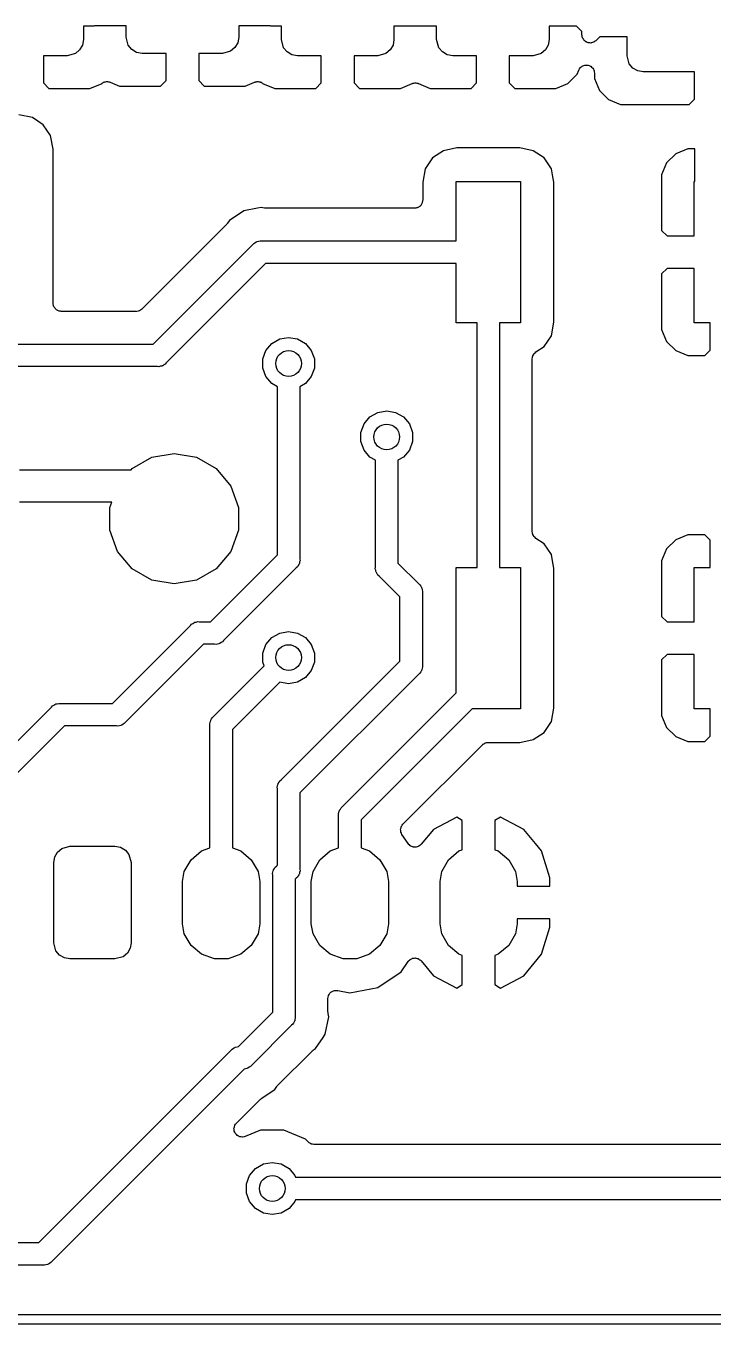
# Model space of a CAD drawing. Extents: x 51.7 to 143, y -96 to -37.9.
# Drawn here: x 118.35 to 129.02, y -95.96 to -75.78 of the extents above; entities that cross this region are included whole.
import ezdxf

# ---------------------------------------------------------------- set-up
doc = ezdxf.new("R2010")
doc.units = 0
doc.header["$MEASUREMENT"] = 0
doc.layers.add('BLACK', color=7, linetype='CONTINUOUS')

msp = doc.modelspace()

# ---------------------------------------------------------------- linework, layer by layer
at = {"layer": 'BLACK', "linetype": 'CONTINUOUS'}
for p, q in [((119.389, -75.7825), (119.239, -75.7825)), ((119.239, -75.7825), (119.239, -75.991)), ((119.395, -75.7815), (119.389, -75.7825)), ((119.4, -75.782), (119.395, -75.7815)), ((119.413, -75.7785), (119.4, -75.782)), ((119.902, -75.7785), (119.413, -75.7785)), ((119.902, -75.9545), (119.902, -75.7785)), ((121.652, -75.7785), (121.652, -75.9545)), ((122.141, -75.7785), (121.652, -75.7785)), ((122.154, -75.782), (122.141, -75.7785)), ((122.159, -75.7815), (122.154, -75.782)), ((122.165, -75.7825), (122.159, -75.7815)), ((122.315, -75.7825), (122.165, -75.7825)), ((122.315, -75.991), (122.315, -75.7825)), ((124.065, -75.7825), (124.065, -75.991)), ((124.728, -75.7825), (124.065, -75.7825)), ((124.728, -75.991), (124.728, -75.7825)), ((126.478, -75.7825), (126.478, -75.991)), ((126.902, -75.7825), (126.478, -75.7825)), ((126.986, -75.8669), (126.902, -75.7825)), ((126.986, -75.9177), (126.986, -75.8669)), ((119.224, -76.0765), (119.181, -76.1517)), ((119.239, -75.991), (119.224, -76.0765)), ((119.935, -76.0795), (119.902, -75.9545)), ((119.991, -76.146), (119.935, -76.0795)), ((121.637, -76.04), (121.594, -76.1152)), ((121.652, -75.9545), (121.637, -76.04)), ((122.348, -76.116), (122.315, -75.991)), ((124.05, -76.0765), (124.007, -76.1517)), ((124.065, -75.991), (124.05, -76.0765)), ((124.761, -76.116), (124.728, -75.991)), ((126.463, -76.0765), (126.42, -76.1517)), ((126.478, -75.991), (126.463, -76.0765)), ((126.989, -75.9341), (126.986, -75.9177)), ((126.99, -75.9506), (126.989, -75.9341)), ((126.993, -75.9557), (126.99, -75.9506)), ((126.994, -75.9612), (126.993, -75.9557)), ((127.002, -75.9756), (126.994, -75.9612)), ((127.009, -75.9906), (127.002, -75.9756)), ((127.013, -75.9945), (127.009, -75.9906)), ((127.016, -75.9994), (127.013, -75.9945)), ((127.028, -76.01), (127.016, -75.9994)), ((127.04, -76.0218), (127.028, -76.01)), ((127.045, -76.0241), (127.04, -76.0218)), ((127.049, -76.0277), (127.045, -76.0241)), ((127.065, -76.0334), (127.049, -76.0277)), ((127.08, -76.0404), (127.065, -76.0334)), ((127.086, -76.0409), (127.08, -76.0404)), ((127.091, -76.0428), (127.086, -76.0409)), ((127.108, -76.0428), (127.091, -76.0428)), ((127.124, -76.0443), (127.108, -76.0428)), ((127.129, -76.0428), (127.124, -76.0443)), ((127.135, -76.0428), (127.129, -76.0428)), ((127.151, -76.0371), (127.135, -76.0428)), ((127.167, -76.0329), (127.151, -76.0371)), ((127.171, -76.0296), (127.167, -76.0329)), ((127.176, -76.0277), (127.171, -76.0296)), ((127.189, -76.0171), (127.176, -76.0277)), ((127.203, -76.0076), (127.189, -76.0171)), ((127.264, -75.946), (127.203, -76.0076)), ((127.688, -75.946), (127.264, -75.946)), ((127.688, -76.242), (127.688, -75.946)), ((118.989, -76.241), (118.618, -76.241)), ((118.618, -76.241), (118.618, -76.6646)), ((119.114, -76.2075), (118.989, -76.241)), ((119.181, -76.1517), (119.114, -76.2075)), ((120.066, -76.1894), (119.991, -76.146)), ((120.152, -76.2045), (120.066, -76.1894)), ((120.523, -76.2045), (120.152, -76.2045)), ((120.523, -76.6281), (120.523, -76.2045)), ((121.402, -76.2045), (121.031, -76.2045)), ((121.031, -76.2045), (121.031, -76.6281)), ((121.527, -76.171), (121.402, -76.2045)), ((121.594, -76.1152), (121.527, -76.171)), ((122.404, -76.1825), (122.348, -76.116)), ((122.479, -76.2259), (122.404, -76.1825)), ((122.565, -76.241), (122.479, -76.2259)), ((122.936, -76.241), (122.565, -76.241)), ((122.936, -76.6646), (122.936, -76.241)), ((123.815, -76.241), (123.444, -76.241)), ((123.444, -76.241), (123.444, -76.6646)), ((123.94, -76.2075), (123.815, -76.241)), ((124.007, -76.1517), (123.94, -76.2075)), ((124.817, -76.1825), (124.761, -76.116)), ((124.892, -76.2259), (124.817, -76.1825)), ((124.978, -76.241), (124.892, -76.2259)), ((125.349, -76.241), (124.978, -76.241)), ((125.349, -76.6646), (125.349, -76.241)), ((126.228, -76.241), (125.857, -76.241)), ((125.857, -76.241), (125.857, -76.6646)), ((126.353, -76.2075), (126.228, -76.241)), ((126.42, -76.1517), (126.353, -76.2075)), ((127.721, -76.367), (127.688, -76.242)), ((126.909, -76.5288), (126.936, -76.4636)), ((126.936, -76.4636), (126.946, -76.4473)), ((126.946, -76.4473), (126.956, -76.4305)), ((126.956, -76.4305), (126.958, -76.4287)), ((126.958, -76.4287), (126.959, -76.4264)), ((126.959, -76.4264), (126.975, -76.4146)), ((126.975, -76.4146), (126.989, -76.4022)), ((126.989, -76.4022), (126.992, -76.4012)), ((126.992, -76.4012), (126.994, -76.3995)), ((126.994, -76.3995), (127.013, -76.3937)), ((127.013, -76.3937), (127.031, -76.3871)), ((127.031, -76.3871), (127.034, -76.3871)), ((127.034, -76.3871), (127.036, -76.3862)), ((127.036, -76.3862), (127.056, -76.3871)), ((127.056, -76.3871), (127.075, -76.3871)), ((127.075, -76.3871), (127.078, -76.388)), ((127.078, -76.388), (127.08, -76.3882)), ((127.08, -76.3882), (127.098, -76.3956)), ((127.098, -76.3956), (127.116, -76.4022)), ((127.116, -76.4022), (127.119, -76.404)), ((127.119, -76.404), (127.121, -76.4051)), ((127.121, -76.4051), (127.135, -76.4181)), ((127.135, -76.4181), (127.15, -76.4305)), ((127.15, -76.4305), (127.152, -76.433)), ((127.152, -76.433), (127.154, -76.4348)), ((127.154, -76.4348), (127.163, -76.452)), ((127.163, -76.452), (127.172, -76.4687)), ((127.172, -76.4687), (127.173, -76.4715)), ((127.173, -76.4715), (127.174, -76.474)), ((127.174, -76.474), (127.177, -76.4931)), ((127.777, -76.4335), (127.721, -76.367)), ((127.852, -76.4769), (127.777, -76.4335)), ((127.938, -76.492), (127.852, -76.4769)), ((118.618, -76.6646), (118.702, -76.749)), ((119.34, -76.749), (119.53, -76.6705)), ((119.53, -76.6705), (119.531, -76.6693)), ((119.531, -76.6693), (119.543, -76.6629)), ((119.543, -76.6629), (119.554, -76.6549)), ((119.554, -76.6549), (119.562, -76.6528)), ((119.562, -76.6528), (119.57, -76.6489)), ((119.57, -76.6489), (119.584, -76.6471)), ((119.584, -76.6471), (119.597, -76.6435)), ((119.597, -76.6435), (119.605, -76.6442)), ((119.605, -76.6442), (119.614, -76.6432)), ((119.614, -76.6432), (119.627, -76.6462)), ((119.627, -76.6462), (119.641, -76.6474)), ((119.641, -76.6474), (119.648, -76.6509)), ((119.648, -76.6509), (119.657, -76.6527)), ((119.657, -76.6527), (119.801, -76.7125)), ((120.439, -76.7125), (120.523, -76.6281)), ((121.031, -76.6281), (121.115, -76.7125)), ((121.753, -76.7125), (121.897, -76.6527)), ((121.897, -76.6527), (121.906, -76.6509)), ((121.906, -76.6509), (121.913, -76.6474)), ((121.913, -76.6474), (121.927, -76.6462)), ((121.927, -76.6462), (121.94, -76.6432)), ((121.94, -76.6432), (121.949, -76.6442)), ((121.949, -76.6442), (121.957, -76.6435)), ((121.957, -76.6435), (121.97, -76.6471)), ((121.97, -76.6471), (121.984, -76.6489)), ((121.984, -76.6489), (121.992, -76.6528)), ((121.992, -76.6528), (122, -76.6549)), ((122, -76.6549), (122.011, -76.6629)), ((122.011, -76.6629), (122.023, -76.6693)), ((122.023, -76.6693), (122.024, -76.6705)), ((122.024, -76.6705), (122.214, -76.749)), ((122.852, -76.749), (122.936, -76.6646)), ((123.444, -76.6646), (123.528, -76.749)), ((124.166, -76.749), (124.348, -76.6737)), ((124.348, -76.6737), (124.353, -76.6725)), ((124.353, -76.6725), (124.358, -76.6699)), ((124.358, -76.6699), (124.375, -76.6677)), ((124.375, -76.6677), (124.391, -76.6641)), ((124.391, -76.6641), (124.396, -76.6649)), ((124.396, -76.6649), (124.402, -76.6641)), ((124.402, -76.6641), (124.418, -76.6677)), ((124.418, -76.6677), (124.435, -76.6699)), ((124.435, -76.6699), (124.44, -76.6725)), ((124.44, -76.6725), (124.445, -76.6737)), ((124.445, -76.6737), (124.627, -76.749)), ((125.265, -76.749), (125.349, -76.6646)), ((125.857, -76.6646), (125.941, -76.749)), ((126.579, -76.749), (126.766, -76.6717)), ((126.766, -76.6717), (126.909, -76.5288)), ((127.177, -76.4931), (127.18, -76.5122)), ((127.18, -76.5122), (127.18, -76.593)), ((127.18, -76.593), (127.257, -76.7798)), ((128.734, -76.492), (127.938, -76.492)), ((128.734, -76.9156), (128.734, -76.492)), ((118.702, -76.749), (119.34, -76.749)), ((119.801, -76.7125), (120.439, -76.7125)), ((121.115, -76.7125), (121.753, -76.7125)), ((122.214, -76.749), (122.852, -76.749)), ((123.528, -76.749), (124.166, -76.749)), ((124.627, -76.749), (125.265, -76.749)), ((125.941, -76.749), (126.579, -76.749)), ((127.257, -76.7798), (127.4, -76.9227)), ((127.4, -76.9227), (127.587, -77)), ((127.587, -77), (128.65, -77)), ((128.65, -77), (128.734, -76.9156)), ((118.446, -77.2025), (118.235, -77.1606)), ((118.614, -77.3148), (118.446, -77.2025)), ((118.727, -77.4828), (118.614, -77.3148)), ((118.768, -77.6935), (118.727, -77.4828)), ((118.768, -80.089), (118.768, -77.6935)), ((125.044, -77.6756), (124.833, -77.7175)), ((126.018, -77.6756), (125.044, -77.6756)), ((126.229, -77.7175), (126.018, -77.6756)), ((128.63, -77.688), (128.443, -77.7653)), ((128.738, -77.688), (128.63, -77.688)), ((128.738, -78.196), (128.738, -77.688)), ((124.665, -77.8298), (124.552, -77.9978)), ((124.833, -77.7175), (124.665, -77.8298)), ((126.397, -77.8298), (126.229, -77.7175)), ((126.51, -77.9978), (126.397, -77.8298)), ((128.443, -77.7653), (128.3, -77.9082)), ((124.552, -77.9978), (124.511, -78.2085)), ((126.529, -78.0945), (126.51, -77.9978)), ((126.551, -78.2085), (126.529, -78.0945)), ((128.3, -77.9082), (128.223, -78.095)), ((128.223, -78.095), (128.223, -78.9576)), ((124.511, -78.2085), (124.511, -78.486)), ((125.031, -79.121), (125.031, -78.196)), ((125.031, -78.196), (126.031, -78.196)), ((126.031, -78.196), (126.031, -80.396)), ((126.551, -80.3835), (126.551, -78.2085)), ((128.731, -79.042), (128.731, -78.196)), ((128.731, -78.196), (128.738, -78.196)), ((124.511, -78.486), (124.509, -78.4969)), ((124.509, -78.4969), (124.509, -78.5081)), ((121.733, -78.6526), (121.507, -78.8036)), ((121.944, -78.6106), (121.733, -78.6526)), ((121.999, -78.5996), (121.944, -78.6106)), ((121.944, -78.6106), (121.944, -78.6106)), ((122.054, -78.6106), (121.999, -78.5996)), ((122.066, -78.6108), (122.054, -78.6106)), ((122.079, -78.613), (122.066, -78.6108)), ((124.384, -78.613), (122.079, -78.613)), ((124.394, -78.6111), (124.384, -78.613)), ((124.406, -78.6111), (124.394, -78.6111)), ((124.416, -78.6073), (124.406, -78.6111)), ((124.427, -78.6053), (124.416, -78.6073)), ((124.437, -78.5998), (124.427, -78.6053)), ((124.447, -78.596), (124.437, -78.5998)), ((124.456, -78.5888), (124.447, -78.596)), ((124.465, -78.5833), (124.456, -78.5888)), ((124.472, -78.5748), (124.465, -78.5833)), ((124.481, -78.5676), (124.472, -78.5748)), ((124.486, -78.558), (124.481, -78.5676)), ((124.494, -78.5495), (124.486, -78.558)), ((124.497, -78.5391), (124.494, -78.5495)), ((124.503, -78.5294), (124.497, -78.5391)), ((124.505, -78.5185), (124.503, -78.5294)), ((124.509, -78.5081), (124.505, -78.5185)), ((121.46, -78.8695), (120.15, -80.1788)), ((121.467, -78.8592), (121.46, -78.8695)), ((121.475, -78.8502), (121.467, -78.8592)), ((121.507, -78.8036), (121.475, -78.8502)), ((128.223, -78.9576), (128.307, -79.042)), ((128.307, -79.042), (128.731, -79.042)), ((120.324, -80.724), (121.87, -79.1777)), ((121.87, -79.1777), (121.885, -79.1599)), ((121.885, -79.1599), (121.905, -79.1483)), ((121.905, -79.1483), (121.924, -79.135)), ((121.924, -79.135), (121.931, -79.1329)), ((121.931, -79.1329), (121.938, -79.129)), ((121.938, -79.129), (121.961, -79.125)), ((121.961, -79.125), (121.984, -79.119)), ((121.984, -79.119), (122.007, -79.121)), ((122.007, -79.121), (125.031, -79.121)), ((122.071, -79.471), (120.525, -81.0173)), ((125.031, -79.471), (122.071, -79.471)), ((125.031, -80.396), (125.031, -79.471)), ((128.307, -79.55), (128.223, -79.6344)), ((128.223, -79.6344), (128.223, -80.497)), ((128.731, -79.55), (128.307, -79.55)), ((128.731, -80.396), (128.731, -79.55)), ((118.77, -80.0999), (118.768, -80.089)), ((118.77, -80.1111), (118.77, -80.0999)), ((118.774, -80.1215), (118.77, -80.1111)), ((118.776, -80.1324), (118.774, -80.1215)), ((118.782, -80.1421), (118.776, -80.1324)), ((118.785, -80.1525), (118.782, -80.1421)), ((118.793, -80.161), (118.785, -80.1525)), ((118.798, -80.1706), (118.793, -80.161)), ((118.807, -80.1778), (118.798, -80.1706)), ((118.814, -80.1863), (118.807, -80.1778)), ((118.823, -80.1918), (118.814, -80.1863)), ((118.832, -80.199), (118.823, -80.1918)), ((118.842, -80.2028), (118.832, -80.199)), ((118.852, -80.2083), (118.842, -80.2028)), ((118.863, -80.2103), (118.852, -80.2083)), ((118.873, -80.2141), (118.863, -80.2103)), ((118.884, -80.2141), (118.873, -80.2141)), ((118.895, -80.216), (118.884, -80.2141)), ((120.06, -80.216), (118.895, -80.216)), ((120.066, -80.215), (120.06, -80.216)), ((120.072, -80.2155), (120.066, -80.215)), ((120.088, -80.2112), (120.072, -80.2155)), ((120.104, -80.2083), (120.088, -80.2112)), ((120.109, -80.2055), (120.104, -80.2083)), ((120.114, -80.2041), (120.109, -80.2055)), ((120.128, -80.1946), (120.114, -80.2041)), ((120.142, -80.1863), (120.128, -80.1946)), ((120.146, -80.182), (120.142, -80.1863)), ((120.15, -80.1788), (120.146, -80.182)), ((125.356, -80.396), (125.031, -80.396)), ((125.356, -84.196), (125.356, -80.396)), ((126.031, -80.396), (125.706, -80.396)), ((125.706, -80.396), (125.706, -84.196)), ((126.51, -80.5942), (126.551, -80.3835)), ((128.223, -80.497), (128.3, -80.6838)), ((128.977, -80.396), (128.731, -80.396)), ((128.977, -80.8196), (128.977, -80.396)), ((115.705, -80.724), (120.324, -80.724)), ((122.076, -80.8229), (122.167, -80.7149)), ((122.167, -80.7149), (122.289, -80.6443)), ((122.289, -80.6443), (122.428, -80.6198)), ((122.428, -80.6198), (122.567, -80.6443)), ((122.567, -80.6443), (122.689, -80.7149)), ((122.689, -80.7149), (122.78, -80.8229)), ((126.397, -80.7622), (126.51, -80.5942)), ((128.3, -80.6838), (128.443, -80.8267)), ((122.028, -80.9555), (122.076, -80.8229)), ((122.78, -80.8229), (122.828, -80.9555)), ((126.217, -80.9349), (126.219, -80.917)), ((126.219, -80.917), (126.221, -80.9133)), ((126.221, -80.9133), (126.222, -80.9091)), ((126.222, -80.9091), (126.231, -80.8936)), ((126.231, -80.8936), (126.239, -80.8775)), ((126.239, -80.8775), (126.242, -80.8746)), ((126.242, -80.8746), (126.244, -80.8709)), ((126.244, -80.8709), (126.257, -80.8594)), ((126.257, -80.8594), (126.27, -80.847)), ((126.27, -80.847), (126.397, -80.7622)), ((128.443, -80.8267), (128.63, -80.904)), ((128.63, -80.904), (128.893, -80.904)), ((128.893, -80.904), (128.977, -80.8196)), ((120.388, -81.074), (115.769, -81.074)), ((120.411, -81.076), (120.388, -81.074)), ((120.434, -81.07), (120.411, -81.076)), ((120.457, -81.066), (120.434, -81.07)), ((120.464, -81.0621), (120.457, -81.066)), ((120.471, -81.06), (120.464, -81.0621)), ((120.49, -81.0467), (120.471, -81.06)), ((120.51, -81.0351), (120.49, -81.0467)), ((120.525, -81.0173), (120.51, -81.0351)), ((122.028, -81.0965), (122.028, -80.9555)), ((122.076, -81.2291), (122.028, -81.0965)), ((122.828, -81.0965), (122.78, -81.2291)), ((122.828, -80.9555), (122.828, -81.0965)), ((126.214, -80.9526), (126.217, -80.9349)), ((126.214, -83.6394), (126.214, -80.9526)), ((122.167, -81.3371), (122.076, -81.2291)), ((122.78, -81.2291), (122.689, -81.3371)), ((122.253, -81.3868), (122.167, -81.3371)), ((122.253, -84.0015), (122.253, -81.3868)), ((122.689, -81.3371), (122.603, -81.3868)), ((122.603, -81.3868), (122.603, -84.0664)), ((123.6, -81.9659), (123.691, -81.8579)), ((123.691, -81.8579), (123.813, -81.7873)), ((123.813, -81.7873), (123.952, -81.7628)), ((123.952, -81.7628), (124.091, -81.7873)), ((124.091, -81.7873), (124.213, -81.8579)), ((124.213, -81.8579), (124.304, -81.9659)), ((123.552, -82.0985), (123.6, -81.9659)), ((123.552, -82.2395), (123.552, -82.0985)), ((124.304, -81.9659), (124.352, -82.0985)), ((124.352, -82.0985), (124.352, -82.2395)), ((123.6, -82.3721), (123.552, -82.2395)), ((124.352, -82.2395), (124.304, -82.3721)), ((119.997, -82.6611), (120.303, -82.4848)), ((120.303, -82.4848), (120.65, -82.4236)), ((120.65, -82.4236), (120.997, -82.4848)), ((120.997, -82.4848), (121.303, -82.6611)), ((123.691, -82.4801), (123.6, -82.3721)), ((123.777, -82.5298), (123.691, -82.4801)), ((123.777, -84.1934), (123.777, -82.5298)), ((124.213, -82.4801), (124.127, -82.5298)), ((124.127, -82.5298), (124.127, -84.1285)), ((124.304, -82.3721), (124.213, -82.4801)), ((118.248, -82.681), (119.981, -82.681)), ((119.981, -82.681), (119.997, -82.6611)), ((121.303, -82.6611), (121.529, -82.9313)), ((121.529, -82.9313), (121.65, -83.2627)), ((119.68, -83.181), (118.248, -83.181)), ((119.65, -83.2627), (119.68, -83.181)), ((119.65, -83.6153), (119.65, -83.2627)), ((121.65, -83.2627), (121.65, -83.6153)), ((119.771, -83.9467), (119.65, -83.6153)), ((121.65, -83.6153), (121.529, -83.9467)), ((126.217, -83.6571), (126.214, -83.6394)), ((126.219, -83.675), (126.217, -83.6571)), ((126.221, -83.6787), (126.219, -83.675)), ((126.222, -83.6829), (126.221, -83.6787)), ((126.231, -83.6984), (126.222, -83.6829)), ((126.239, -83.7145), (126.231, -83.6984)), ((126.242, -83.7174), (126.239, -83.7145)), ((126.244, -83.7211), (126.242, -83.7174)), ((126.257, -83.7326), (126.244, -83.7211)), ((126.27, -83.745), (126.257, -83.7326)), ((126.397, -83.8298), (126.27, -83.745)), ((128.63, -83.688), (128.443, -83.7653)), ((128.893, -83.688), (128.63, -83.688)), ((128.977, -83.7724), (128.893, -83.688)), ((119.997, -84.2169), (119.771, -83.9467)), ((121.529, -83.9467), (121.303, -84.2169)), ((126.51, -83.9978), (126.397, -83.8298)), ((128.3, -83.9082), (128.223, -84.095)), ((128.443, -83.7653), (128.3, -83.9082)), ((128.977, -84.196), (128.977, -83.7724)), ((121.213, -85.042), (122.253, -84.0015)), ((122.589, -84.1491), (122.576, -84.1681)), ((122.591, -84.1415), (122.589, -84.1491)), ((122.595, -84.1348), (122.591, -84.1415)), ((122.599, -84.1119), (122.595, -84.1348)), ((122.605, -84.0895), (122.599, -84.1119)), ((122.603, -84.0664), (122.605, -84.0895)), ((124.127, -84.1285), (124.451, -84.4529)), ((126.529, -84.0945), (126.51, -83.9978)), ((126.551, -84.2085), (126.529, -84.0945)), ((128.223, -84.095), (128.223, -84.9576)), ((120.303, -84.3932), (119.997, -84.2169)), ((121.303, -84.2169), (120.997, -84.3932)), ((122.546, -84.2031), (121.414, -85.3353)), ((122.564, -84.1882), (122.546, -84.2031)), ((122.576, -84.1681), (122.564, -84.1882)), ((123.775, -84.2165), (123.777, -84.1934)), ((123.781, -84.2389), (123.775, -84.2165)), ((123.785, -84.2618), (123.781, -84.2389)), ((123.789, -84.2685), (123.785, -84.2618)), ((123.791, -84.2761), (123.789, -84.2685)), ((123.804, -84.2951), (123.791, -84.2761)), ((123.816, -84.3152), (123.804, -84.2951)), ((123.834, -84.3301), (123.816, -84.3152)), ((124.158, -84.6545), (123.834, -84.3301)), ((125.031, -86.1485), (125.031, -84.196)), ((125.031, -84.196), (125.356, -84.196)), ((125.706, -84.196), (126.031, -84.196)), ((126.031, -84.196), (126.031, -86.396)), ((126.551, -86.3835), (126.551, -84.2085)), ((128.731, -85.042), (128.731, -84.196)), ((128.731, -84.196), (128.977, -84.196)), ((120.65, -84.4544), (120.303, -84.3932)), ((120.997, -84.3932), (120.65, -84.4544)), ((124.451, -84.4529), (124.469, -84.4678)), ((124.469, -84.4678), (124.481, -84.4879)), ((124.481, -84.4879), (124.494, -84.5069)), ((124.494, -84.5069), (124.496, -84.5145)), ((124.496, -84.5145), (124.5, -84.5212)), ((124.5, -84.5212), (124.504, -84.5441)), ((124.504, -84.5441), (124.51, -84.5665)), ((124.158, -85.6525), (124.158, -84.6545)), ((124.51, -84.5665), (124.508, -84.5896)), ((124.508, -84.5896), (124.508, -85.7174)), ((128.223, -84.9576), (128.307, -85.042)), ((119.689, -86.312), (120.902, -85.0987)), ((120.902, -85.0987), (120.917, -85.0809)), ((120.917, -85.0809), (120.937, -85.0693)), ((120.937, -85.0693), (120.956, -85.056)), ((120.956, -85.056), (120.963, -85.0539)), ((120.963, -85.0539), (120.97, -85.05)), ((120.97, -85.05), (120.993, -85.046)), ((120.993, -85.046), (121.016, -85.04)), ((121.016, -85.04), (121.039, -85.042)), ((121.039, -85.042), (121.213, -85.042)), ((128.307, -85.042), (128.731, -85.042)), ((121.379, -85.3647), (121.36, -85.378)), ((121.399, -85.3531), (121.379, -85.3647)), ((121.414, -85.3353), (121.399, -85.3531)), ((122.076, -85.3949), (122.167, -85.2869)), ((122.167, -85.2869), (122.289, -85.2163)), ((122.289, -85.2163), (122.428, -85.1918)), ((122.428, -85.1918), (122.567, -85.2163)), ((122.567, -85.2163), (122.689, -85.2869)), ((122.689, -85.2869), (122.78, -85.3949)), ((121.103, -85.392), (119.89, -86.6053)), ((121.277, -85.392), (121.103, -85.392)), ((121.3, -85.394), (121.277, -85.392)), ((121.323, -85.388), (121.3, -85.394)), ((121.346, -85.384), (121.323, -85.388)), ((121.353, -85.3801), (121.346, -85.384)), ((121.36, -85.378), (121.353, -85.3801)), ((122.028, -85.5275), (122.076, -85.3949)), ((122.028, -85.6685), (122.028, -85.5275)), ((122.78, -85.3949), (122.828, -85.5275)), ((122.828, -85.5275), (122.828, -85.6685)), ((128.307, -85.55), (128.223, -85.6344)), ((128.731, -85.55), (128.307, -85.55)), ((128.731, -86.396), (128.731, -85.55)), ((121.262, -86.5169), (122.05, -85.7286)), ((122.05, -85.7286), (122.028, -85.6685)), ((122.31, -87.5009), (124.158, -85.6525)), ((122.828, -85.6685), (122.78, -85.8011)), ((124.504, -85.7629), (124.5, -85.7858)), ((124.51, -85.7405), (124.504, -85.7629)), ((124.508, -85.7174), (124.51, -85.7405)), ((128.223, -85.6344), (128.223, -86.497)), ((122.689, -85.9091), (122.567, -85.9797)), ((124.451, -85.8541), (122.603, -87.7025)), ((122.78, -85.8011), (122.689, -85.9091)), ((124.469, -85.8392), (124.451, -85.8541)), ((124.481, -85.8191), (124.469, -85.8392)), ((124.494, -85.8001), (124.481, -85.8191)), ((124.496, -85.7925), (124.494, -85.8001)), ((124.5, -85.7858), (124.496, -85.7925)), ((122.293, -85.9804), (121.555, -86.7185)), ((122.428, -86.0042), (122.293, -85.9804)), ((122.567, -85.9797), (122.428, -86.0042)), ((123.262, -87.9179), (125.031, -86.1485)), ((117.738, -87.3739), (118.743, -86.3687)), ((118.743, -86.3687), (118.758, -86.3509)), ((118.758, -86.3509), (118.778, -86.3393)), ((118.778, -86.3393), (118.797, -86.326)), ((118.797, -86.326), (118.804, -86.3239)), ((118.804, -86.3239), (118.811, -86.32)), ((118.811, -86.32), (118.834, -86.316)), ((118.834, -86.316), (118.857, -86.31)), ((118.857, -86.31), (118.88, -86.312)), ((118.88, -86.312), (119.689, -86.312)), ((121.213, -86.5852), (121.217, -86.5785)), ((121.217, -86.5785), (121.219, -86.5709)), ((121.219, -86.5709), (121.232, -86.5519)), ((121.232, -86.5519), (121.244, -86.5318)), ((121.244, -86.5318), (121.262, -86.5169)), ((125.278, -86.396), (123.555, -88.1195)), ((126.031, -86.396), (125.278, -86.396)), ((126.51, -86.5942), (126.551, -86.3835)), ((128.223, -86.497), (128.3, -86.6838)), ((128.977, -86.396), (128.731, -86.396)), ((128.977, -86.8196), (128.977, -86.396)), ((118.944, -86.662), (118.031, -87.5755)), ((119.753, -86.662), (118.944, -86.662)), ((119.776, -86.664), (119.753, -86.662)), ((119.799, -86.658), (119.776, -86.664)), ((119.822, -86.654), (119.799, -86.658)), ((119.829, -86.6501), (119.822, -86.654)), ((119.836, -86.648), (119.829, -86.6501)), ((119.855, -86.6347), (119.836, -86.648)), ((119.875, -86.6231), (119.855, -86.6347)), ((119.89, -86.6053), (119.875, -86.6231)), ((121.203, -86.6305), (121.209, -86.6081)), ((121.205, -86.6536), (121.203, -86.6305)), ((121.205, -88.5582), (121.205, -86.6536)), ((121.209, -86.6081), (121.213, -86.5852)), ((121.555, -86.7185), (121.555, -88.5582)), ((126.229, -86.8745), (126.397, -86.7622)), ((126.397, -86.7622), (126.51, -86.5942)), ((128.3, -86.6838), (128.443, -86.8267)), ((124.204, -88.1885), (125.439, -86.9536)), ((125.439, -86.9536), (125.444, -86.9504)), ((125.444, -86.9504), (125.447, -86.9462)), ((125.447, -86.9462), (125.462, -86.9379)), ((125.462, -86.9379), (125.475, -86.9283)), ((125.475, -86.9283), (125.481, -86.9269)), ((125.481, -86.9269), (125.486, -86.9241)), ((125.486, -86.9241), (125.502, -86.9212)), ((125.502, -86.9212), (125.518, -86.9169)), ((125.518, -86.9169), (125.524, -86.9174)), ((125.524, -86.9174), (125.529, -86.9164)), ((125.529, -86.9164), (126.018, -86.9164)), ((126.018, -86.9164), (126.229, -86.8745)), ((128.443, -86.8267), (128.63, -86.904)), ((128.63, -86.904), (128.893, -86.904)), ((128.893, -86.904), (128.977, -86.8196)), ((122.257, -87.5921), (122.261, -87.5692)), ((122.261, -87.5692), (122.265, -87.5625)), ((122.265, -87.5625), (122.267, -87.5549)), ((122.267, -87.5549), (122.28, -87.5359)), ((122.28, -87.5359), (122.292, -87.5158)), ((122.292, -87.5158), (122.31, -87.5009)), ((122.251, -87.6145), (122.257, -87.5921)), ((122.253, -87.6376), (122.251, -87.6145)), ((122.253, -88.8275), (122.253, -87.6376)), ((122.603, -87.7025), (122.603, -88.8924)), ((123.209, -88.0091), (123.213, -87.9862)), ((123.213, -87.9862), (123.217, -87.9795)), ((123.217, -87.9795), (123.219, -87.9719)), ((123.219, -87.9719), (123.232, -87.9529)), ((123.232, -87.9529), (123.244, -87.9328)), ((123.244, -87.9328), (123.262, -87.9179)), ((123.203, -88.0315), (123.209, -88.0091)), ((123.205, -88.0546), (123.203, -88.0315)), ((123.205, -88.5582), (123.205, -88.0546)), ((123.555, -88.1195), (123.555, -88.5582)), ((124.193, -88.2054), (124.204, -88.1885)), ((125.042, -88.078), (124.678, -88.2704)), ((125.126, -88.1329), (125.042, -88.078)), ((125.126, -88.5869), (125.126, -88.1329)), ((125.718, -88.078), (125.634, -88.1329)), ((125.634, -88.1329), (125.634, -88.5869)), ((126.082, -88.2704), (125.718, -88.078)), ((124.168, -88.2645), (124.174, -88.2446)), ((124.168, -88.2659), (124.168, -88.2645)), ((124.168, -88.2672), (124.168, -88.2659)), ((124.17, -88.2878), (124.168, -88.2672)), ((124.171, -88.3085), (124.17, -88.2878)), ((124.171, -88.3098), (124.171, -88.3085)), ((124.172, -88.3112), (124.171, -88.3098)), ((124.18, -88.3299), (124.172, -88.3112)), ((124.174, -88.2446), (124.179, -88.2246)), ((124.179, -88.2246), (124.18, -88.2235)), ((124.18, -88.2221), (124.193, -88.2054)), ((124.18, -88.2235), (124.18, -88.2221)), ((124.189, -88.3488), (124.18, -88.3299)), ((124.284, -88.4909), (124.189, -88.3488)), ((124.678, -88.2704), (124.487, -88.5014)), ((126.262, -88.4877), (126.082, -88.2704)), ((118.838, -88.6223), (118.905, -88.5665)), ((118.905, -88.5665), (119.03, -88.533)), ((119.03, -88.533), (119.73, -88.533)), ((119.73, -88.533), (119.816, -88.5481)), ((119.816, -88.5481), (119.891, -88.5915)), ((119.891, -88.5915), (119.947, -88.658)), ((121.075, -88.6054), (121.205, -88.5582)), ((121.555, -88.5582), (121.685, -88.6054)), ((123.075, -88.6054), (123.205, -88.5582)), ((123.555, -88.5582), (123.685, -88.6054)), ((124.289, -88.4963), (124.284, -88.4909)), ((124.292, -88.5027), (124.289, -88.4963)), ((124.304, -88.5121), (124.292, -88.5027)), ((124.314, -88.5228), (124.304, -88.5121)), ((124.321, -88.5261), (124.314, -88.5228)), ((124.326, -88.5308), (124.321, -88.5261)), ((124.34, -88.5358), (124.326, -88.5308)), ((124.354, -88.5423), (124.34, -88.5358)), ((124.361, -88.5431), (124.354, -88.5423)), ((124.368, -88.5456), (124.361, -88.5431)), ((124.383, -88.5455), (124.368, -88.5456)), ((124.397, -88.5471), (124.383, -88.5455)), ((124.405, -88.5454), (124.397, -88.5471)), ((124.412, -88.5453), (124.405, -88.5454)), ((124.426, -88.5401), (124.412, -88.5453)), ((124.44, -88.5366), (124.426, -88.5401)), ((124.446, -88.5325), (124.44, -88.5366)), ((124.453, -88.5299), (124.446, -88.5325)), ((124.465, -88.5204), (124.453, -88.5299)), ((124.477, -88.5121), (124.465, -88.5204)), ((124.481, -88.5062), (124.477, -88.5121)), ((124.487, -88.5014), (124.481, -88.5062)), ((125.075, -88.6054), (125.126, -88.5869)), ((125.634, -88.5869), (125.685, -88.6054)), ((126.358, -88.6046), (126.262, -88.4877)), ((126.262, -88.4877), (126.262, -88.4877)), ((118.78, -88.783), (118.795, -88.6975)), ((118.78, -90.033), (118.78, -88.783)), ((118.795, -88.6975), (118.838, -88.6223)), ((119.947, -88.658), (119.98, -88.783)), ((119.98, -88.783), (119.98, -90.033)), ((120.807, -88.9246), (120.913, -88.7414)), ((120.913, -88.7414), (121.075, -88.6054)), ((121.685, -88.6054), (121.847, -88.7414)), ((121.847, -88.7414), (121.953, -88.9246)), ((122.807, -88.9246), (122.913, -88.7414)), ((122.913, -88.7414), (123.075, -88.6054)), ((123.685, -88.6054), (123.847, -88.7414)), ((123.847, -88.7414), (123.953, -88.9246)), ((124.807, -88.9246), (124.913, -88.7414)), ((124.913, -88.7414), (125.075, -88.6054)), ((125.685, -88.6054), (125.847, -88.7414)), ((125.847, -88.7414), (125.953, -88.9246)), ((126.488, -89.0251), (126.358, -88.6046)), ((120.78, -89.0805), (120.807, -88.9246)), ((121.953, -88.9246), (121.98, -89.0805)), ((122.178, -88.9575), (122.184, -88.9351)), ((122.18, -88.9806), (122.178, -88.9575)), ((122.18, -91.1135), (122.18, -88.9806)), ((122.184, -88.9351), (122.188, -88.9122)), ((122.188, -88.9122), (122.192, -88.9054)), ((122.192, -88.9054), (122.194, -88.8979)), ((122.194, -88.8979), (122.207, -88.8789)), ((122.207, -88.8789), (122.219, -88.8588)), ((122.219, -88.8588), (122.237, -88.8438)), ((122.237, -88.8438), (122.253, -88.8275)), ((122.576, -88.9941), (122.564, -89.0142)), ((122.589, -88.9751), (122.576, -88.9941)), ((122.591, -88.9676), (122.589, -88.9751)), ((122.595, -88.9608), (122.591, -88.9676)), ((122.599, -88.9379), (122.595, -88.9608)), ((122.605, -88.9155), (122.599, -88.9379)), ((122.603, -88.8924), (122.605, -88.9155)), ((122.78, -89.0805), (122.807, -88.9246)), ((123.953, -88.9246), (123.98, -89.0805)), ((124.78, -89.0805), (124.807, -88.9246)), ((125.953, -88.9246), (125.98, -89.0805)), ((120.78, -89.7355), (120.78, -89.0805)), ((121.98, -89.0805), (121.98, -89.7355)), ((122.546, -89.0291), (122.53, -89.0455)), ((122.53, -89.0455), (122.53, -91.1784)), ((122.564, -89.0142), (122.546, -89.0291)), ((122.78, -89.7355), (122.78, -89.0805)), ((123.98, -89.0805), (123.98, -89.7355)), ((124.78, -89.7355), (124.78, -89.0805)), ((125.98, -89.0805), (125.98, -89.154)), ((125.98, -89.154), (126.488, -89.154)), ((126.488, -89.154), (126.488, -89.0251)), ((120.807, -89.8914), (120.78, -89.7355)), ((121.98, -89.7355), (121.953, -89.8914)), ((122.807, -89.8914), (122.78, -89.7355)), ((123.98, -89.7355), (123.953, -89.8914)), ((124.807, -89.8914), (124.78, -89.7355)), ((125.98, -89.7355), (125.953, -89.8914)), ((125.98, -89.662), (125.98, -89.7355)), ((126.488, -89.662), (125.98, -89.662)), ((126.358, -90.2114), (126.488, -89.7909)), ((126.488, -89.7909), (126.488, -89.662)), ((120.913, -90.0746), (120.807, -89.8914)), ((121.953, -89.8914), (121.847, -90.0746)), ((122.913, -90.0746), (122.807, -89.8914)), ((123.953, -89.8914), (123.847, -90.0746)), ((124.913, -90.0746), (124.807, -89.8914)), ((125.953, -89.8914), (125.847, -90.0746)), ((118.813, -90.158), (118.78, -90.033)), ((118.869, -90.2245), (118.813, -90.158)), ((119.922, -90.1937), (119.855, -90.2495)), ((119.965, -90.1185), (119.922, -90.1937)), ((119.98, -90.033), (119.965, -90.1185)), ((121.075, -90.2106), (120.913, -90.0746)), ((121.274, -90.283), (121.075, -90.2106)), ((121.685, -90.2106), (121.486, -90.283)), ((121.847, -90.0746), (121.685, -90.2106)), ((123.075, -90.2106), (122.913, -90.0746)), ((123.274, -90.283), (123.075, -90.2106)), ((123.685, -90.2106), (123.486, -90.283)), ((123.847, -90.0746), (123.685, -90.2106)), ((125.075, -90.2106), (124.913, -90.0746)), ((125.126, -90.2291), (125.075, -90.2106)), ((125.685, -90.2106), (125.634, -90.2291)), ((125.847, -90.0746), (125.685, -90.2106)), ((118.944, -90.2679), (118.869, -90.2245)), ((119.03, -90.283), (118.944, -90.2679)), ((119.73, -90.283), (119.03, -90.283)), ((119.855, -90.2495), (119.73, -90.283)), ((121.486, -90.283), (121.274, -90.283)), ((123.486, -90.283), (123.274, -90.283)), ((124.179, -90.4818), (124.284, -90.3251)), ((124.284, -90.3251), (124.289, -90.3197)), ((124.289, -90.3197), (124.292, -90.3133)), ((124.292, -90.3133), (124.304, -90.3039)), ((124.304, -90.3039), (124.314, -90.2932)), ((124.314, -90.2932), (124.321, -90.2899)), ((124.321, -90.2899), (124.326, -90.2852)), ((124.326, -90.2852), (124.34, -90.2802)), ((124.34, -90.2802), (124.354, -90.2737)), ((124.354, -90.2737), (124.361, -90.2729)), ((124.361, -90.2729), (124.368, -90.2704)), ((124.368, -90.2704), (124.383, -90.2705)), ((124.383, -90.2705), (124.397, -90.2689)), ((124.397, -90.2689), (124.405, -90.2706)), ((124.405, -90.2706), (124.412, -90.2707)), ((124.412, -90.2707), (124.426, -90.2758)), ((124.426, -90.2758), (124.44, -90.2794)), ((124.44, -90.2794), (124.446, -90.2835)), ((124.446, -90.2835), (124.453, -90.2861)), ((124.453, -90.2861), (124.465, -90.2956)), ((124.465, -90.2956), (124.477, -90.3039)), ((124.477, -90.3039), (124.481, -90.3098)), ((124.481, -90.3098), (124.487, -90.3146)), ((124.487, -90.3146), (124.678, -90.5456)), ((125.126, -90.6831), (125.126, -90.2291)), ((125.634, -90.2291), (125.634, -90.6831)), ((126.082, -90.5456), (126.358, -90.2114)), ((123.812, -90.7267), (124.179, -90.4818)), ((124.678, -90.5456), (125.042, -90.738)), ((125.718, -90.738), (126.082, -90.5456)), ((123.069, -90.8169), (123.07, -90.8157)), ((123.07, -90.8157), (123.086, -90.8027)), ((123.086, -90.8027), (123.102, -90.7894)), ((123.102, -90.7894), (123.103, -90.789)), ((123.103, -90.789), (123.104, -90.7881)), ((123.104, -90.7881), (123.124, -90.7814)), ((123.124, -90.7814), (123.143, -90.7744)), ((123.143, -90.7744), (123.144, -90.7744)), ((123.144, -90.7744), (123.146, -90.7739)), ((123.146, -90.7739), (123.166, -90.7744)), ((123.166, -90.7744), (123.187, -90.7744)), ((123.187, -90.7744), (123.188, -90.7748)), ((123.188, -90.7748), (123.19, -90.7749)), ((123.19, -90.7749), (123.38, -90.8127)), ((123.38, -90.8127), (123.812, -90.7267)), ((125.042, -90.738), (125.126, -90.6831)), ((125.634, -90.6831), (125.718, -90.738)), ((123.038, -90.8967), (123.042, -90.8763)), ((123.038, -90.898), (123.038, -90.8967)), ((123.038, -90.8994), (123.038, -90.898)), ((123.038, -91.1062), (123.038, -90.8994)), ((123.042, -90.8763), (123.046, -90.856)), ((123.046, -90.8548), (123.047, -90.8534)), ((123.046, -90.856), (123.046, -90.8548)), ((123.047, -90.8534), (123.057, -90.8357)), ((123.057, -90.8357), (123.068, -90.8178)), ((123.068, -90.8178), (123.069, -90.8169)), ((121.649, -91.6443), (122.18, -91.1135)), ((122.532, -91.2015), (122.526, -91.2239)), ((122.53, -91.1784), (122.532, -91.2015)), ((122.998, -91.4525), (123.051, -91.186)), ((123.04, -91.1185), (123.038, -91.1062)), ((123.04, -91.131), (123.04, -91.1185)), ((123.051, -91.186), (123.04, -91.131)), ((122.473, -91.3151), (121.849, -91.9393)), ((122.491, -91.3002), (122.473, -91.3151)), ((122.503, -91.2801), (122.491, -91.3002)), ((122.516, -91.2611), (122.503, -91.2801)), ((122.518, -91.2535), (122.516, -91.2611)), ((122.522, -91.2468), (122.518, -91.2535)), ((122.526, -91.2239), (122.522, -91.2468)), ((122.847, -91.6784), (122.963, -91.5048)), ((122.963, -91.5048), (122.998, -91.4525)), ((118.546, -94.694), (121.537, -91.7027)), ((121.537, -91.7027), (121.552, -91.6849)), ((121.552, -91.6849), (121.572, -91.6733)), ((121.572, -91.6733), (121.591, -91.66)), ((121.591, -91.66), (121.598, -91.6579)), ((121.598, -91.6579), (121.605, -91.654)), ((121.605, -91.654), (121.628, -91.65)), ((121.628, -91.65), (121.649, -91.6443)), ((122.259, -92.2475), (122.782, -91.7254)), ((122.782, -91.7254), (122.792, -91.7182)), ((122.792, -91.7182), (122.801, -91.7096)), ((122.801, -91.7096), (122.847, -91.6784)), ((121.737, -91.9977), (118.747, -94.9873)), ((121.758, -91.992), (121.737, -91.9977)), ((121.781, -91.988), (121.758, -91.992)), ((121.788, -91.9841), (121.781, -91.988)), ((121.795, -91.982), (121.788, -91.9841)), ((121.814, -91.9687), (121.795, -91.982)), ((121.834, -91.9571), (121.814, -91.9687)), ((121.849, -91.9393), (121.834, -91.9571)), ((122.003, -92.4533), (122.212, -92.3134)), ((122.212, -92.3134), (122.244, -92.2668)), ((122.244, -92.2668), (122.252, -92.2578)), ((122.252, -92.2578), (122.259, -92.2475)), ((121.616, -92.8368), (121.984, -92.4691)), ((121.984, -92.4691), (121.994, -92.462)), ((121.994, -92.462), (122.003, -92.4533)), ((121.579, -92.9156), (121.58, -92.9128)), ((121.581, -92.9348), (121.579, -92.9156)), ((121.58, -92.91), (121.586, -92.8916)), ((121.58, -92.9128), (121.58, -92.91)), ((121.582, -92.9541), (121.581, -92.9348)), ((121.583, -92.9567), (121.582, -92.9541)), ((121.583, -92.9595), (121.583, -92.9567)), ((121.591, -92.977), (121.583, -92.9595)), ((121.586, -92.8916), (121.591, -92.8729)), ((121.591, -92.8729), (121.592, -92.8707)), ((121.599, -92.9949), (121.591, -92.977)), ((121.592, -92.8707), (121.593, -92.868)), ((121.593, -92.868), (121.605, -92.8526)), ((121.601, -92.9969), (121.599, -92.9949)), ((121.602, -92.9995), (121.601, -92.9969)), ((121.616, -93.0131), (121.602, -92.9995)), ((121.605, -92.8526), (121.616, -92.8368)), ((121.629, -93.0274), (121.616, -93.0131)), ((121.631, -93.0287), (121.629, -93.0274)), ((121.633, -93.0307), (121.631, -93.0287)), ((121.651, -93.0388), (121.633, -93.0307)), ((121.993, -92.945), (121.754, -93.044)), ((122.355, -92.945), (121.993, -92.945)), ((122.688, -93.0832), (122.355, -92.945)), ((121.668, -93.0477), (121.651, -93.0388)), ((121.67, -93.0481), (121.668, -93.0477)), ((121.673, -93.0493), (121.67, -93.0481)), ((121.692, -93.051), (121.673, -93.0493)), ((121.711, -93.0535), (121.692, -93.051)), ((121.714, -93.0529), (121.711, -93.0535)), ((121.717, -93.0531), (121.714, -93.0529)), ((121.736, -93.0481), (121.717, -93.0531)), ((121.754, -93.044), (121.736, -93.0481)), ((122.738, -93.1328), (122.688, -93.0832)), ((122.742, -93.136), (122.738, -93.1328)), ((122.746, -93.1403), (122.742, -93.136)), ((122.76, -93.1486), (122.746, -93.1403)), ((122.774, -93.1581), (122.76, -93.1486)), ((122.779, -93.1595), (122.774, -93.1581)), ((122.784, -93.1623), (122.779, -93.1595)), ((122.801, -93.1652), (122.784, -93.1623)), ((122.817, -93.1695), (122.801, -93.1652)), ((122.822, -93.169), (122.817, -93.1695)), ((122.828, -93.17), (122.822, -93.169)), ((133.141, -93.17), (122.828, -93.17)), ((121.822, -93.6499), (121.913, -93.5419)), ((121.913, -93.5419), (122.035, -93.4713)), ((122.035, -93.4713), (122.174, -93.4468)), ((122.174, -93.4468), (122.313, -93.4713)), ((122.313, -93.4713), (122.435, -93.5419)), ((122.435, -93.5419), (122.526, -93.6499)), ((121.774, -93.7825), (121.822, -93.6499)), ((121.774, -93.9235), (121.774, -93.7825)), ((122.526, -93.6499), (122.536, -93.678)), ((122.536, -93.678), (133.405, -93.678)), ((121.822, -94.0561), (121.774, -93.9235)), ((122.536, -94.028), (122.526, -94.0561)), ((133.469, -94.028), (122.536, -94.028)), ((121.913, -94.1641), (121.822, -94.0561)), ((122.035, -94.2347), (121.913, -94.1641)), ((122.174, -94.2592), (122.035, -94.2347)), ((122.313, -94.2347), (122.174, -94.2592)), ((122.435, -94.1641), (122.313, -94.2347)), ((122.526, -94.0561), (122.435, -94.1641)), ((105.609, -94.694), (118.546, -94.694)), ((118.61, -95.044), (105.545, -95.044)), ((118.633, -95.046), (118.61, -95.044)), ((118.656, -95.04), (118.633, -95.046)), ((118.679, -95.036), (118.656, -95.04)), ((118.686, -95.0321), (118.679, -95.036)), ((118.693, -95.03), (118.686, -95.0321)), ((118.712, -95.0167), (118.693, -95.03)), ((118.732, -95.0051), (118.712, -95.0167)), ((118.747, -94.9873), (118.732, -95.0051)), ((53.8533, -95.81), (140.84, -95.81)), ((140.85, -95.96), (53.8414, -95.96))]:
    msp.add_line(p, q, dxfattribs=at)
at = {"layer": 'BLACK'}
for centre in [(122.428, -81.026), (123.952, -82.169), (122.428, -85.598), (122.174, -93.853)]:
    msp.add_circle(centre, 0.2, dxfattribs=at)

doc.saveas('drawing.dxf')
